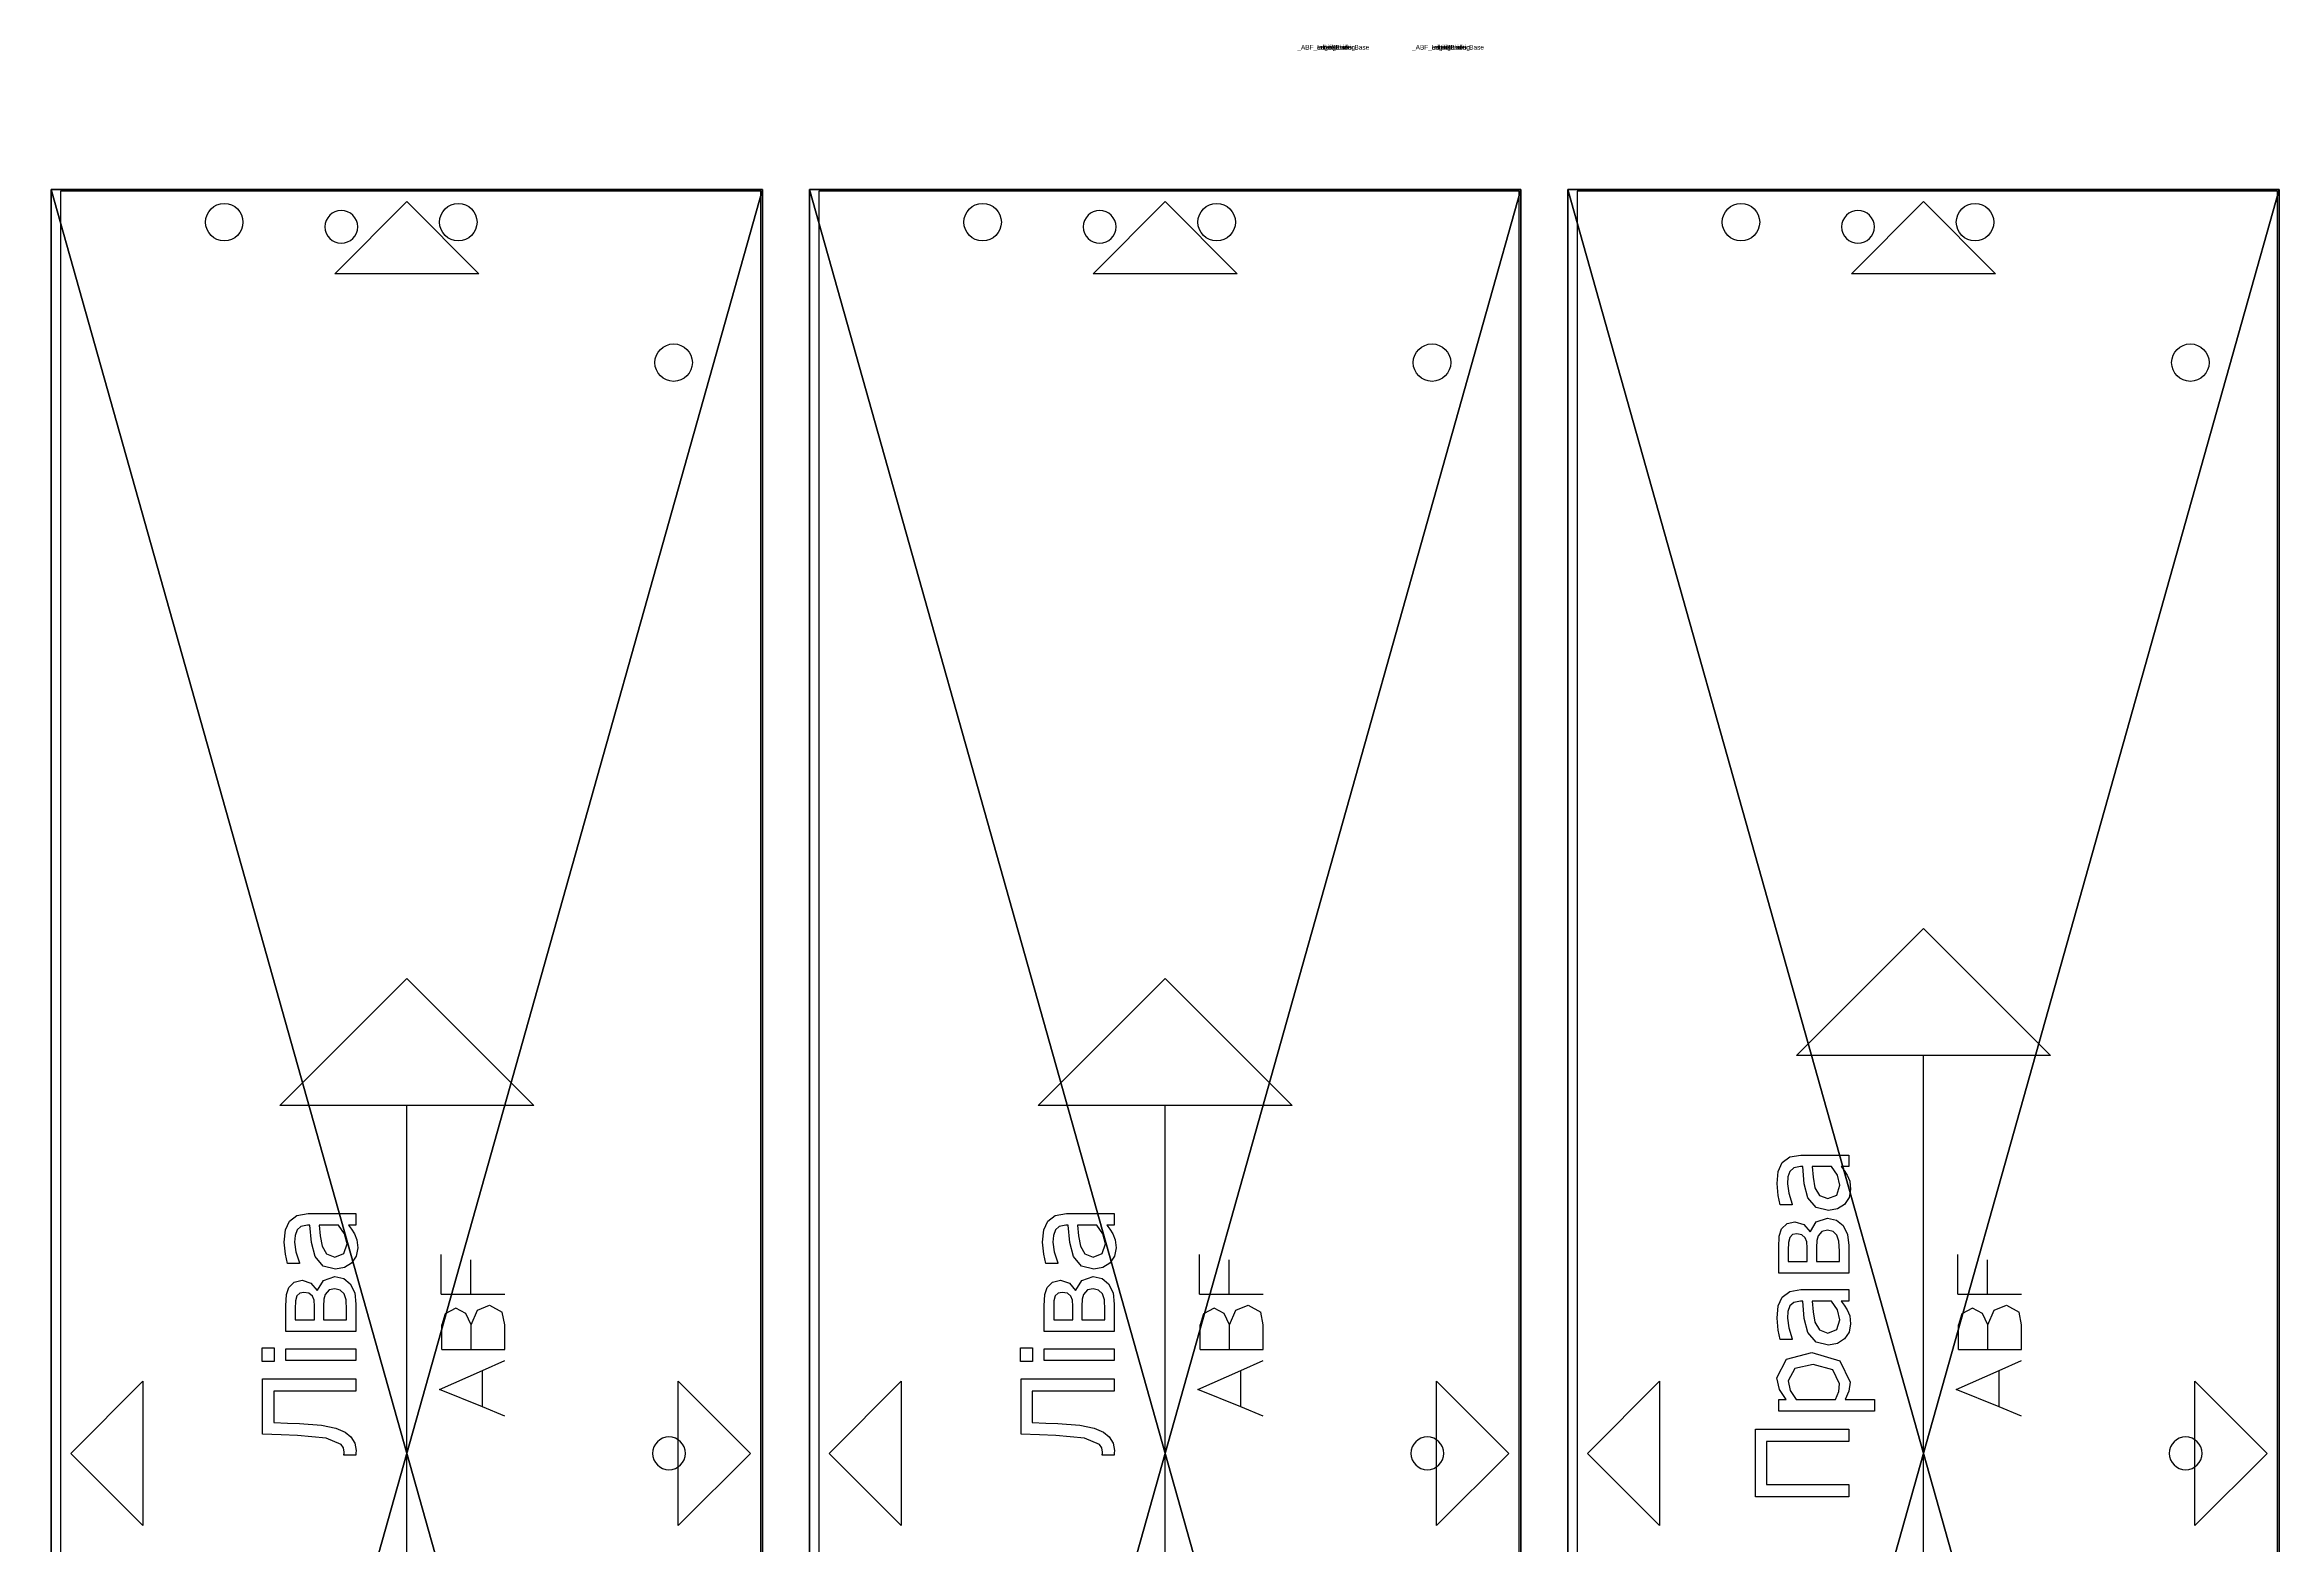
# Model space of a CAD drawing. Header units: millimetres. Extents: x -130972 to 458, y -4828 to 953.
# Drawn here: x -4595.4 to -4118, y 250.4 to 570.9 of the extents above; entities that cross this region are included whole.
import ezdxf

# ---------------------------------------------------------------- set-up
doc = ezdxf.new("R2010")
doc.units = ezdxf.units.MM
doc.header["$LTSCALE"] = 25.4
doc.layers.get('0').update_dxf_attribs({"true_color": 0xffffff})
for name, color, linetype, true_color in [('ABF_cuttingLines', 134, 'Continuous', 0x009987), ('ABF_edgeBanding', 252, 'Continuous', 0x777799), ('ABF_Label', 22, 'Continuous', 0xcc4400), ('D7-DEPTHF-$44817', 252, 'Continuous', 0x777799), ('D8-DEPTH12-$38878', 36, 'Continuous', 0x664400)]:
    doc.layers.add(name, color=color, linetype=linetype, true_color=true_color)

# ---------------------------------------------------------------- blocks, each defined once
blk = doc.blocks.new('Group99#1')
at = {"layer": 'D8-DEPTH12-$38878', "color": 0, "extrusion": (0, 0, -1)}
blk.add_circle((0, -9), 4, dxfattribs=at)
blk = doc.blocks.new('Group103#1')
at = {"layer": 'D8-DEPTH12-$38878', "color": 0, "extrusion": (0, 0, -1)}
blk.add_circle((0, -9), 4, dxfattribs=at)
blk = doc.blocks.new('Group105#2')
at = {"layer": 'D7-DEPTHF-$44817', "color": 0}
blk.add_circle((0, -8, 16), 3.5, dxfattribs=at)
blk = doc.blocks.new('Group109#1')
at = {"layer": 'D8-DEPTH12-$38878', "color": 0, "extrusion": (0, 0, -1)}
blk.add_circle((-9, 0), 4, dxfattribs=at)
blk = doc.blocks.new('Group120#1')
at = {"layer": 'D7-DEPTHF-$44817', "color": 0}
blk.add_circle((8, 0, 16), 3.5, dxfattribs=at)
blk = doc.blocks.new('Group279#1')
at = {"layer": 'ABF_Label', "color": 0}
for p, q in [((-6.08, 10.47), (-6.08, 23.51)), ((-6.08, 23.51), (3.39, 23.51)), ((1.66, 21.97), (-4.34, 21.97)), ((-4.34, 21.97), (-4.34, 10.47)), ((1.66, 10.47), (1.66, 21.97)), ((3.39, 23.51), (3.39, 10.47)), ((5.9, 6.86), (5.9, 20.25)), ((5.9, 20.25), (7.55, 20.25)), ((7.55, 20.25), (7.55, 19.23)), ((7.55, 19.23), (8.91, 20.15)), ((10.14, 18.95), (8.79, 18.64)), ((8.91, 20.15), (10.55, 20.52)), ((11.88, 18.03), (10.14, 18.95)), ((10.55, 20.52), (13.17, 19.19)), ((13.17, 19.19), (14.11, 15.62)), ((15.93, 20.04), (17.24, 20.33)), ((15.93, 18.37), (15.93, 20.04)), ((17.57, 18.86), (16.03, 18.37)), ((17.24, 20.33), (18.92, 20.49)), ((18.91, 19.03), (17.57, 18.86)), ((19.85, 18.97), (18.91, 19.03)), ((18.92, 20.49), (20.62, 20.33)), ((20.62, 18.7), (19.85, 18.97)), ((20.62, 20.33), (21.86, 19.76)), ((21.86, 19.76), (22.66, 18.72)), ((25.23, 10.47), (25.23, 20.25)), ((25.23, 20.25), (28.82, 20.25)), ((28.43, 18.94), (26.86, 18.94)), ((26.86, 18.94), (26.86, 16.26)), ((29.51, 18.91), (28.43, 18.94)), ((28.82, 20.25), (30.4, 20.18)), ((30.22, 18.71), (29.51, 18.91)), ((30.4, 20.18), (31.39, 19.85)), ((31.39, 19.85), (32.15, 19.1)), ((32.15, 19.1), (32.4, 18)), ((34.75, 20.04), (36.06, 20.33)), ((34.75, 18.37), (34.75, 20.04)), ((36.39, 18.86), (34.85, 18.37)), ((36.06, 20.33), (37.74, 20.49)), ((37.73, 19.03), (36.39, 18.86)), ((38.67, 18.97), (37.73, 19.03)), ((37.74, 20.49), (39.44, 20.33)), ((39.44, 18.7), (38.67, 18.97)), ((39.44, 20.33), (40.68, 19.76)), ((40.68, 19.76), (41.48, 18.72)), ((8.79, 18.64), (7.55, 17.84)), ((7.55, 17.84), (7.55, 12.3)), ((12.41, 15.43), (11.88, 18.03)), ((15.56, 15.03), (16.92, 16.17)), ((16.03, 18.37), (15.93, 18.37)), ((16.92, 16.17), (18.87, 16.69)), ((18.87, 16.69), (21.28, 16.9)), ((21.11, 18.15), (20.62, 18.7)), ((21.28, 17.22), (21.11, 18.15)), ((21.28, 16.9), (21.28, 17.22)), ((22.66, 18.72), (22.92, 17.16)), ((22.92, 17.16), (22.92, 10.47)), ((26.86, 16.26), (28.75, 16.26)), ((28.75, 16.26), (29.61, 16.31)), ((29.61, 16.31), (30.17, 16.55)), ((30.17, 16.55), (30.59, 17.03)), ((30.6, 18.32), (30.22, 18.71)), ((30.59, 17.03), (30.71, 17.74)), ((30.71, 17.74), (30.6, 18.32)), ((32.01, 16.74), (30.99, 15.88)), ((30.99, 15.88), (31.03, 15.82)), ((31.03, 15.82), (32.37, 15)), ((32.4, 18), (32.01, 16.74)), ((34.39, 15.03), (35.74, 16.17)), ((34.85, 18.37), (34.75, 18.37)), ((35.74, 16.17), (37.69, 16.69)), ((37.69, 16.69), (40.11, 16.9)), ((39.93, 18.15), (39.44, 18.7)), ((40.11, 17.22), (39.93, 18.15)), ((40.11, 16.9), (40.11, 17.22)), ((41.48, 18.72), (41.74, 17.16)), ((41.74, 17.16), (41.74, 10.47)), ((9.71, 11.75), (11.7, 12.69)), ((11.7, 12.69), (12.41, 15.43)), ((14.11, 15.62), (12.94, 11.72)), ((15.13, 13.3), (15.56, 15.03)), ((15.37, 12.06), (15.13, 13.3)), ((17.26, 14.57), (16.83, 13.41)), ((16.83, 13.41), (17.31, 12.14)), ((18.35, 15.19), (17.26, 14.57)), ((19.8, 15.45), (18.35, 15.19)), ((21.28, 15.59), (19.8, 15.45)), ((20.1, 12.05), (21.28, 12.88)), ((21.28, 12.88), (21.28, 15.59)), ((28.8, 14.98), (26.86, 14.98)), ((26.86, 14.98), (26.86, 11.78)), ((29.77, 14.94), (28.8, 14.98)), ((30.43, 14.76), (29.77, 14.94)), ((31.06, 14.22), (30.43, 14.76)), ((30.51, 12.13), (31.04, 12.66)), ((31.04, 12.66), (31.21, 13.42)), ((31.21, 13.42), (31.06, 14.22)), ((32.37, 15), (32.91, 13.43)), ((32.91, 13.43), (32.63, 12.17)), ((33.96, 13.3), (34.39, 15.03)), ((34.19, 12.06), (33.96, 13.3)), ((36.09, 14.57), (35.66, 13.41)), ((35.66, 13.41), (36.13, 12.14)), ((37.17, 15.19), (36.09, 14.57)), ((38.62, 15.45), (37.17, 15.19)), ((40.11, 15.59), (38.62, 15.45)), ((38.92, 12.05), (40.11, 12.88)), ((40.11, 12.88), (40.11, 15.59)), ((-4.34, 10.47), (-6.08, 10.47)), ((3.39, 10.47), (1.66, 10.47)), ((7.55, 12.3), (8.66, 11.87)), ((8.7, 10.44), (7.55, 10.96)), ((7.55, 10.96), (7.55, 6.86)), ((8.66, 11.87), (9.71, 11.75)), ((9.98, 10.27), (8.7, 10.44)), ((12.94, 11.72), (9.98, 10.27)), ((16, 11.06), (15.37, 12.06)), ((16.96, 10.42), (16, 11.06)), ((18.1, 10.2), (16.96, 10.42)), ((17.31, 12.14), (18.69, 11.71)), ((19.25, 10.32), (18.1, 10.2)), ((18.69, 11.71), (20.1, 12.05)), ((20.09, 10.67), (19.25, 10.32)), ((20.74, 11.09), (20.09, 10.67)), ((21.28, 11.51), (20.74, 11.09)), ((21.28, 10.47), (21.28, 11.51)), ((22.92, 10.47), (21.28, 10.47)), ((29.08, 10.47), (25.23, 10.47)), ((26.86, 11.78), (28.29, 11.78)), ((28.29, 11.78), (29.67, 11.85)), ((30.64, 10.63), (29.08, 10.47)), ((29.67, 11.85), (30.51, 12.13)), ((31.89, 11.25), (30.64, 10.63)), ((32.63, 12.17), (31.89, 11.25)), ((34.82, 11.06), (34.19, 12.06)), ((35.78, 10.42), (34.82, 11.06)), ((36.93, 10.2), (35.78, 10.42)), ((36.13, 12.14), (37.51, 11.71)), ((38.07, 10.32), (36.93, 10.2)), ((37.51, 11.71), (38.92, 12.05)), ((38.91, 10.67), (38.07, 10.32)), ((39.57, 11.09), (38.91, 10.67)), ((40.11, 11.51), (39.57, 11.09)), ((40.11, 10.47), (40.11, 11.51)), ((41.74, 10.47), (40.11, 10.47)), ((7.55, 6.86), (5.9, 6.86)), ((-22.64, 0), (55.66, 0)), ((6.49, -10.57), (8.95, -4.58)), ((8.95, -4.58), (11.61, -10.57)), ((14.53, -4.88), (17.96, -4.88)), ((14.53, -4.88), (14.53, -8.98)), ((19.51, -5.38), (17.96, -4.88)), ((20.29, -6.84), (19.51, -5.38)), ((22.27, -4.79), (22.27, -8.97)), ((22.27, -4.79), (27.81, -4.79)), ((14.53, -8.98), (14.53, -13.72)), ((14.53, -8.98), (17.96, -8.98)), ((17.96, -8.98), (19.55, -8.25)), ((17.96, -8.98), (20.04, -9.9)), ((19.55, -8.25), (20.29, -6.84)), ((22.27, -8.97), (27.09, -8.97)), ((22.27, -8.97), (22.27, -13.72)), ((5.21, -13.72), (6.49, -10.57)), ((6.49, -10.57), (11.61, -10.57)), ((11.61, -10.57), (13.01, -13.72)), ((20.74, -11.59), (19.76, -13.36)), ((20.04, -9.9), (20.74, -11.59)), ((14.53, -13.72), (17.96, -13.72)), ((17.96, -13.72), (19.76, -13.36))]:
    blk.add_line(p, q, dxfattribs=at)
blk.add_polyline3d([(55.66, 17.78, 0), (73.44, 0, 0), (55.66, -17.78, 0), (55.66, 17.78, 0)], close=True, dxfattribs=at)
blk = doc.blocks.new('Group340#1')
at = {"layer": 'ABF_cuttingLines', "color": 0}
blk.add_polyline3d([(-799.24, -30.26, 0), (-799.24, -569.46, 0), (-649.64, -569.46, 0), (-649.64, -30.26, 0), (-799.24, -30.26, 0)], close=True, dxfattribs=at)
blk = doc.blocks.new('Group341#1')
at = {"layer": 'ABF_edgeBanding', "color": 0}
for points in [[(-725.24, -32.46, 0), (-709.84, -47.87, 0), (-740.65, -47.87, 0), (-725.24, -32.46, 0)], [(-797.04, -299.86, 0), (-781.63, -284.45, 0), (-781.63, -315.27, 0), (-797.04, -299.86, 0)], [(-651.84, -299.86, 0), (-667.25, -315.27, 0), (-667.25, -284.45, 0), (-651.84, -299.86, 0)]]:
    blk.add_polyline3d(points, close=True, dxfattribs=at)
blk = doc.blocks.new('_____#60')
at = {"color": 0}
for p, q in [((-801.24, -29.86, 16), (-649.24, -29.86, 16)), ((-801.24, -569.86, 16), (-801.24, -29.86, 16)), ((-801.24, -29.86), (-649.24, -29.86)), ((-801.24, -569.86), (-801.24, -29.86)), ((-801.24, -29.86, 16), (-649.24, -29.86, 16)), ((-801.24, -29.86), (-649.24, -29.86)), ((-801.24, -29.86, 16), (-801.24, -29.86)), ((-801.24, -569.86, 16), (-801.24, -29.86, 16)), ((-801.24, -29.86, 16), (-801.24, -29.86)), ((-801.24, -569.86), (-801.24, -29.86)), ((-649.24, -29.86, 16), (-649.24, -569.86, 16)), ((-649.24, -29.86), (-649.24, -569.86)), ((-649.24, -29.86, 16), (-649.24, -29.86)), ((-649.24, -29.86, 16), (-649.24, -569.86, 16)), ((-649.24, -29.86), (-649.24, -569.86)), ((-649.24, -29.86, 16), (-649.24, -29.86))]:
    blk.add_line(p, q, dxfattribs=at)
at = {"color": 0, "extrusion": (0, 0, -1), "rotation": 180}
for name, p in [('Group99#1', (764.24, -45.86, -16)), ('Group105#2', (739.24, -45.86, -16)), ('Group103#1', (714.24, -45.86, -16)), ('Group120#1', (677.24, -299.86, -16)), ('Group109#1', (677.24, -66.86, -16))]:
    blk.add_blockref(name, p, dxfattribs=at)
at = {"layer": 'ABF_cuttingLines', "color": 0}
blk.add_blockref('Group340#1', (0, 0, 16), dxfattribs=at)
at = {"layer": 'ABF_edgeBanding', "color": 0}
blk.add_blockref('Group341#1', (0, 0, 16), dxfattribs=at)
at = {"layer": 'ABF_Label', "color": 0, "xscale": 1.526814436209309, "yscale": 1.526814436209309, "rotation": 90}
blk.add_blockref('Group279#1', (-725.24, -299.86, 16), dxfattribs=at)
at = {"color": 7, "true_color": 0xffffff}
mesh = blk.add_polyface(dxfattribs=at)
corners = [(-649.24, -569.86, 16), (-801.24, -29.86, 16), (-801.24, -569.86, 16), (-649.24, -29.86, 16)]
mesh.append_faces([[corners[k] for k in face] for face in [(0, 1, 2), (1, 0, 3)]], dxfattribs={"vtx0": -1, "color": 7})
at = {"color": 0}
mesh = blk.add_polyface(dxfattribs=at)
corners = [(-649.24, -29.86), (-801.24, -569.86), (-801.24, -29.86), (-649.24, -569.86)]
mesh.append_faces([[corners[k] for k in face] for face in [(0, 1, 2), (1, 0, 3)]], dxfattribs={"vtx0": -1, "color": 0})
mesh = blk.add_polyface(dxfattribs=at)
corners = [(-801.24, -29.86, 16), (-649.24, -29.86), (-801.24, -29.86), (-649.24, -29.86, 16)]
mesh.append_faces([[corners[k] for k in face] for face in [(0, 1, 2), (1, 0, 3)]], dxfattribs={"vtx0": -1, "color": 0})
mesh = blk.add_polyface(dxfattribs=at)
corners = [(-801.24, -29.86, 16), (-801.24, -569.86), (-801.24, -569.86, 16), (-801.24, -29.86)]
mesh.append_faces([[corners[k] for k in face] for face in [(0, 1, 2), (1, 0, 3)]], dxfattribs={"vtx0": -1, "color": 0})
mesh = blk.add_polyface(dxfattribs=at)
corners = [(-649.24, -29.86), (-649.24, -569.86, 16), (-649.24, -569.86), (-649.24, -29.86, 16)]
mesh.append_faces([[corners[k] for k in face] for face in [(0, 1, 2), (1, 0, 3)]], dxfattribs={"vtx0": -1, "color": 0})
blk = doc.blocks.new('Group73#1')
at = {"layer": 'D8-DEPTH12-$38878', "color": 0}
blk.add_circle((0, 9), 4, dxfattribs=at)
blk = doc.blocks.new('Group77#1')
at = {"layer": 'D8-DEPTH12-$38878', "color": 0}
blk.add_circle((0, 9), 4, dxfattribs=at)
blk = doc.blocks.new('Group84#1')
at = {"layer": 'D7-DEPTHF-$44817', "color": 0, "extrusion": (0, 0, -1)}
blk.add_circle((0, 8, 16), 3.5, dxfattribs=at)
blk = doc.blocks.new('Group121#1')
at = {"layer": 'D8-DEPTH12-$38878', "color": 0}
blk.add_circle((9, 0), 4, dxfattribs=at)
blk = doc.blocks.new('Group123#2')
at = {"layer": 'D7-DEPTHF-$44817', "color": 0, "extrusion": (0, 0, -1)}
blk.add_circle((-8, 0, 16), 3.5, dxfattribs=at)
blk = doc.blocks.new('Group272#1')
at = {"layer": 'ABF_Label', "color": 0}
for p, q in [((2.58, 17.58), (2.66, 20.17)), ((2.66, 20.17), (10.43, 20.17)), ((10.43, 20.17), (10.43, 7.13)), ((12.87, 18.55), (12.87, 20.26)), ((12.87, 20.26), (14.74, 20.26)), ((14.74, 20.26), (14.74, 18.55)), ((2.5, 15.31), (2.58, 17.58)), ((4.23, 16.7), (4.16, 15.01)), ((4.3, 18.63), (4.23, 16.7)), ((8.7, 18.63), (4.3, 18.63)), ((8.7, 7.13), (8.7, 18.63)), ((14.74, 18.55), (12.87, 18.55)), ((12.98, 7.13), (12.98, 16.91)), ((12.98, 16.91), (14.63, 16.91)), ((14.63, 16.91), (14.63, 7.13)), ((17.04, 7.13), (17.04, 16.91)), ((17.04, 16.91), (20.64, 16.91)), ((20.64, 16.91), (22.21, 16.85)), ((22.21, 16.85), (23.2, 16.51)), ((23.2, 16.51), (23.96, 15.77)), ((23.96, 15.77), (24.21, 14.66)), ((26.56, 16.7), (27.87, 16.99)), ((26.56, 15.03), (26.56, 16.7)), ((27.87, 16.99), (29.55, 17.15)), ((29.54, 15.7), (28.2, 15.52)), ((30.48, 15.63), (29.54, 15.7)), ((29.55, 17.15), (31.25, 16.99)), ((31.25, 16.99), (32.49, 16.42)), ((32.49, 16.42), (33.29, 15.38)), ((2.11, 11.27), (2.5, 15.31)), ((4.16, 15.01), (3.94, 11.96)), ((20.24, 15.6), (18.67, 15.6)), ((18.67, 15.6), (18.67, 12.92)), ((18.67, 12.92), (20.57, 12.92)), ((21.32, 15.57), (20.24, 15.6)), ((20.57, 12.92), (21.42, 12.98)), ((22.03, 15.37), (21.32, 15.57)), ((21.42, 12.98), (21.98, 13.22)), ((21.98, 13.22), (22.4, 13.69)), ((22.41, 14.99), (22.03, 15.37)), ((22.4, 13.69), (22.52, 14.41)), ((22.52, 14.41), (22.41, 14.99)), ((23.82, 13.41), (22.8, 12.54)), ((22.8, 12.54), (22.84, 12.48)), ((24.21, 14.66), (23.82, 13.41)), ((26.2, 11.7), (27.55, 12.83)), ((26.66, 15.03), (26.56, 15.03)), ((28.2, 15.52), (26.66, 15.03)), ((27.55, 12.83), (29.5, 13.35)), ((29.5, 13.35), (31.92, 13.57)), ((31.25, 15.36), (30.48, 15.63)), ((31.74, 14.82), (31.25, 15.36)), ((31.92, 13.88), (31.74, 14.82)), ((31.92, 13.57), (31.92, 13.88)), ((33.29, 15.38), (33.55, 13.82)), ((33.55, 13.82), (33.55, 7.13)), ((1.23, 9.18), (2.11, 11.27)), ((3.54, 9.93), (2.98, 8.64)), ((3.94, 11.96), (3.54, 9.93)), ((20.61, 11.64), (18.67, 11.64)), ((18.67, 11.64), (18.67, 8.44)), ((21.58, 11.61), (20.61, 11.64)), ((22.24, 11.42), (21.58, 11.61)), ((22.87, 10.88), (22.24, 11.42)), ((22.84, 12.48), (24.18, 11.67)), ((22.85, 9.32), (23.02, 10.08)), ((23.02, 10.08), (22.87, 10.88)), ((24.18, 11.67), (24.72, 10.09)), ((24.72, 10.09), (24.45, 8.83)), ((25.77, 9.97), (26.2, 11.7)), ((26, 8.72), (25.77, 9.97)), ((27.9, 11.23), (27.47, 10.07)), ((27.47, 10.07), (27.94, 8.8)), ((28.98, 11.85), (27.9, 11.23)), ((30.43, 12.11), (28.98, 11.85)), ((31.92, 12.25), (30.43, 12.11)), ((30.73, 8.71), (31.92, 9.54)), ((31.92, 9.54), (31.92, 12.25)), ((-0.27, 7.13), (-0.27, 8.81)), ((-0.27, 8.81), (-0.15, 8.81)), ((0.02, 7.12), (-0.27, 7.13)), ((-0.15, 8.81), (0, 8.79)), ((0, 8.79), (0.18, 8.78)), ((0.39, 7.1), (0.02, 7.12)), ((0.18, 8.78), (0.77, 8.88)), ((1.44, 7.28), (0.39, 7.1)), ((0.77, 8.88), (1.23, 9.18)), ((2.29, 7.82), (1.44, 7.28)), ((2.98, 8.64), (2.29, 7.82)), ((10.43, 7.13), (8.7, 7.13)), ((14.63, 7.13), (12.98, 7.13)), ((20.89, 7.13), (17.04, 7.13)), ((18.67, 8.44), (20.1, 8.44)), ((20.1, 8.44), (21.48, 8.51)), ((22.45, 7.29), (20.89, 7.13)), ((21.48, 8.51), (22.32, 8.79)), ((22.32, 8.79), (22.85, 9.32)), ((23.7, 7.92), (22.45, 7.29)), ((24.45, 8.83), (23.7, 7.92)), ((26.63, 7.73), (26, 8.72)), ((27.59, 7.09), (26.63, 7.73)), ((28.74, 6.86), (27.59, 7.09)), ((27.94, 8.8), (29.32, 8.37)), ((29.88, 6.98), (28.74, 6.86)), ((29.32, 8.37), (30.73, 8.71)), ((30.73, 7.33), (29.88, 6.98)), ((31.38, 7.76), (30.73, 7.33)), ((31.92, 8.17), (31.38, 7.76)), ((31.92, 7.13), (31.92, 8.17)), ((33.55, 7.13), (31.92, 7.13)), ((-15.64, 0), (48.66, 0)), ((6.49, -10.57), (8.95, -4.58)), ((8.95, -4.58), (11.61, -10.57)), ((14.53, -4.88), (17.96, -4.88)), ((14.53, -4.88), (14.53, -8.98)), ((19.51, -5.38), (17.96, -4.88)), ((20.29, -6.84), (19.51, -5.38)), ((22.27, -4.79), (22.27, -8.97)), ((22.27, -4.79), (27.81, -4.79)), ((14.53, -8.98), (14.53, -13.72)), ((14.53, -8.98), (17.96, -8.98)), ((17.96, -8.98), (19.55, -8.25)), ((17.96, -8.98), (20.04, -9.9)), ((19.55, -8.25), (20.29, -6.84)), ((22.27, -8.97), (27.09, -8.97)), ((22.27, -8.97), (22.27, -13.72)), ((5.21, -13.72), (6.49, -10.57)), ((6.49, -10.57), (11.61, -10.57)), ((11.61, -10.57), (13.01, -13.72)), ((20.74, -11.59), (19.76, -13.36)), ((20.04, -9.9), (20.74, -11.59)), ((14.53, -13.72), (17.96, -13.72)), ((17.96, -13.72), (19.76, -13.36))]:
    blk.add_line(p, q, dxfattribs=at)
blk.add_polyline3d([(48.66, 17.78, 0), (66.44, 0, 0), (48.66, -17.78, 0), (48.66, 17.78, 0)], close=True, dxfattribs=at)
blk = doc.blocks.new('Group342#1')
at = {"layer": 'ABF_cuttingLines', "color": 0}
blk.add_polyline3d([(-649.64, 30.26, 0), (-649.64, 569.46, 0), (-799.24, 569.46, 0), (-799.24, 30.26, 0), (-649.64, 30.26, 0)], close=True, dxfattribs=at)
blk = doc.blocks.new('Group343#1')
at = {"layer": 'ABF_edgeBanding', "color": 0}
for points in [[(-725.24, 567.26, 0), (-709.84, 551.85, 0), (-740.65, 551.85, 0), (-725.24, 567.26, 0)], [(-797.04, 299.86, 0), (-781.63, 315.27, 0), (-781.63, 284.45, 0), (-797.04, 299.86, 0)], [(-651.84, 299.86, 0), (-667.25, 284.45, 0), (-667.25, 315.27, 0), (-651.84, 299.86, 0)]]:
    blk.add_polyline3d(points, close=True, dxfattribs=at)
blk = doc.blocks.new('_____#61')
at = {"color": 0}
for p, q in [((-801.24, 569.86), (-801.24, 29.86)), ((-649.24, 569.86), (-801.24, 569.86)), ((-649.24, 569.86, 16), (-801.24, 569.86, 16)), ((-801.24, 569.86, 16), (-801.24, 29.86, 16)), ((-649.24, 569.86), (-801.24, 569.86)), ((-801.24, 569.86), (-801.24, 569.86, 16)), ((-649.24, 569.86, 16), (-801.24, 569.86, 16)), ((-801.24, 569.86), (-801.24, 29.86)), ((-801.24, 569.86, 16), (-801.24, 29.86, 16)), ((-801.24, 569.86), (-801.24, 569.86, 16)), ((-649.24, 29.86), (-649.24, 569.86)), ((-649.24, 29.86, 16), (-649.24, 569.86, 16)), ((-649.24, 29.86), (-649.24, 569.86)), ((-649.24, 569.86), (-649.24, 569.86, 16)), ((-649.24, 29.86, 16), (-649.24, 569.86, 16)), ((-649.24, 569.86), (-649.24, 569.86, 16))]:
    blk.add_line(p, q, dxfattribs=at)
for name, p in [('Group73#1', (-764.24, 553.86, 16)), ('Group84#1', (-739.24, 553.86, 16)), ('Group77#1', (-714.24, 553.86, 16)), ('Group121#1', (-677.24, 532.86, 16)), ('Group123#2', (-677.24, 299.86, 16))]:
    blk.add_blockref(name, p, dxfattribs=at)
at = {"layer": 'ABF_cuttingLines', "color": 0}
blk.add_blockref('Group342#1', (0, 0, 16), dxfattribs=at)
at = {"layer": 'ABF_edgeBanding', "color": 0}
blk.add_blockref('Group343#1', (0, 0, 16), dxfattribs=at)
at = {"layer": 'ABF_Label', "color": 0, "xscale": 1.526814436209309, "yscale": 1.526814436209309, "rotation": 90}
blk.add_blockref('Group272#1', (-725.24, 299.86, 16), dxfattribs=at)
at = {"color": 0}
mesh = blk.add_polyface(dxfattribs=at)
corners = [(-649.24, 569.86), (-801.24, 29.86), (-801.24, 569.86), (-649.24, 29.86)]
mesh.append_faces([[corners[k] for k in face] for face in [(0, 1, 2), (1, 0, 3)]], dxfattribs={"vtx0": -1, "color": 0})
at = {"color": 7, "true_color": 0xffffff}
mesh = blk.add_polyface(dxfattribs=at)
corners = [(-649.24, 29.86, 16), (-801.24, 569.86, 16), (-801.24, 29.86, 16), (-649.24, 569.86, 16)]
mesh.append_faces([[corners[k] for k in face] for face in [(0, 1, 2), (1, 0, 3)]], dxfattribs={"vtx0": -1, "color": 7})
at = {"color": 0}
mesh = blk.add_polyface(dxfattribs=at)
corners = [(-801.24, 569.86, 16), (-649.24, 569.86), (-801.24, 569.86), (-649.24, 569.86, 16)]
mesh.append_faces([[corners[k] for k in face] for face in [(0, 1, 2), (1, 0, 3)]], dxfattribs={"vtx0": -1, "color": 0})
mesh = blk.add_polyface(dxfattribs=at)
corners = [(-801.24, 569.86, 16), (-801.24, 29.86), (-801.24, 29.86, 16), (-801.24, 569.86)]
mesh.append_faces([[corners[k] for k in face] for face in [(0, 1, 2), (1, 0, 3)]], dxfattribs={"vtx0": -1, "color": 0})
mesh = blk.add_polyface(dxfattribs=at)
corners = [(-649.24, 569.86), (-649.24, 29.86, 16), (-649.24, 29.86), (-649.24, 569.86, 16)]
mesh.append_faces([[corners[k] for k in face] for face in [(0, 1, 2), (1, 0, 3)]], dxfattribs={"vtx0": -1, "color": 0})
blk = doc.blocks.new('Group288#1')
at = {"layer": 'ABF_Label', "color": 0}
for p, q in [((2.58, 17.58), (2.66, 20.17)), ((2.66, 20.17), (10.43, 20.17)), ((10.43, 20.17), (10.43, 7.13)), ((12.87, 18.55), (12.87, 20.26)), ((12.87, 20.26), (14.74, 20.26)), ((14.74, 20.26), (14.74, 18.55)), ((2.5, 15.31), (2.58, 17.58)), ((4.23, 16.7), (4.16, 15.01)), ((4.3, 18.63), (4.23, 16.7)), ((8.7, 18.63), (4.3, 18.63)), ((8.7, 7.13), (8.7, 18.63)), ((14.74, 18.55), (12.87, 18.55)), ((12.98, 7.13), (12.98, 16.91)), ((12.98, 16.91), (14.63, 16.91)), ((14.63, 16.91), (14.63, 7.13)), ((17.04, 7.13), (17.04, 16.91)), ((17.04, 16.91), (20.64, 16.91)), ((20.64, 16.91), (22.21, 16.85)), ((22.21, 16.85), (23.2, 16.51)), ((23.2, 16.51), (23.96, 15.77)), ((23.96, 15.77), (24.21, 14.66)), ((26.56, 16.7), (27.87, 16.99)), ((26.56, 15.03), (26.56, 16.7)), ((27.87, 16.99), (29.55, 17.15)), ((29.54, 15.7), (28.2, 15.52)), ((30.48, 15.63), (29.54, 15.7)), ((29.55, 17.15), (31.25, 16.99)), ((31.25, 16.99), (32.49, 16.42)), ((32.49, 16.42), (33.29, 15.38)), ((2.11, 11.27), (2.5, 15.31)), ((4.16, 15.01), (3.94, 11.96)), ((20.24, 15.6), (18.67, 15.6)), ((18.67, 15.6), (18.67, 12.92)), ((18.67, 12.92), (20.57, 12.92)), ((21.32, 15.57), (20.24, 15.6)), ((20.57, 12.92), (21.42, 12.98)), ((22.03, 15.37), (21.32, 15.57)), ((21.42, 12.98), (21.98, 13.22)), ((21.98, 13.22), (22.4, 13.69)), ((22.41, 14.99), (22.03, 15.37)), ((22.4, 13.69), (22.52, 14.41)), ((22.52, 14.41), (22.41, 14.99)), ((23.82, 13.41), (22.8, 12.54)), ((22.8, 12.54), (22.84, 12.48)), ((24.21, 14.66), (23.82, 13.41)), ((26.2, 11.7), (27.55, 12.83)), ((26.66, 15.03), (26.56, 15.03)), ((28.2, 15.52), (26.66, 15.03)), ((27.55, 12.83), (29.5, 13.35)), ((29.5, 13.35), (31.92, 13.57)), ((31.25, 15.36), (30.48, 15.63)), ((31.74, 14.82), (31.25, 15.36)), ((31.92, 13.88), (31.74, 14.82)), ((31.92, 13.57), (31.92, 13.88)), ((33.29, 15.38), (33.55, 13.82)), ((33.55, 13.82), (33.55, 7.13)), ((1.23, 9.18), (2.11, 11.27)), ((3.54, 9.93), (2.98, 8.64)), ((3.94, 11.96), (3.54, 9.93)), ((20.61, 11.64), (18.67, 11.64)), ((18.67, 11.64), (18.67, 8.44)), ((21.58, 11.61), (20.61, 11.64)), ((22.24, 11.42), (21.58, 11.61)), ((22.87, 10.88), (22.24, 11.42)), ((22.84, 12.48), (24.18, 11.67)), ((22.85, 9.32), (23.02, 10.08)), ((23.02, 10.08), (22.87, 10.88)), ((24.18, 11.67), (24.72, 10.09)), ((24.72, 10.09), (24.45, 8.83)), ((25.77, 9.97), (26.2, 11.7)), ((26, 8.72), (25.77, 9.97)), ((27.9, 11.23), (27.47, 10.07)), ((27.47, 10.07), (27.94, 8.8)), ((28.98, 11.85), (27.9, 11.23)), ((30.43, 12.11), (28.98, 11.85)), ((31.92, 12.25), (30.43, 12.11)), ((30.73, 8.71), (31.92, 9.54)), ((31.92, 9.54), (31.92, 12.25)), ((-0.27, 7.13), (-0.27, 8.81)), ((-0.27, 8.81), (-0.15, 8.81)), ((0.02, 7.12), (-0.27, 7.13)), ((-0.15, 8.81), (0, 8.79)), ((0, 8.79), (0.18, 8.78)), ((0.39, 7.1), (0.02, 7.12)), ((0.18, 8.78), (0.77, 8.88)), ((1.44, 7.28), (0.39, 7.1)), ((0.77, 8.88), (1.23, 9.18)), ((2.29, 7.82), (1.44, 7.28)), ((2.98, 8.64), (2.29, 7.82)), ((10.43, 7.13), (8.7, 7.13)), ((14.63, 7.13), (12.98, 7.13)), ((20.89, 7.13), (17.04, 7.13)), ((18.67, 8.44), (20.1, 8.44)), ((20.1, 8.44), (21.48, 8.51)), ((22.45, 7.29), (20.89, 7.13)), ((21.48, 8.51), (22.32, 8.79)), ((22.32, 8.79), (22.85, 9.32)), ((23.7, 7.92), (22.45, 7.29)), ((24.45, 8.83), (23.7, 7.92)), ((26.63, 7.73), (26, 8.72)), ((27.59, 7.09), (26.63, 7.73)), ((28.74, 6.86), (27.59, 7.09)), ((27.94, 8.8), (29.32, 8.37)), ((29.88, 6.98), (28.74, 6.86)), ((29.32, 8.37), (30.73, 8.71)), ((30.73, 7.33), (29.88, 6.98)), ((31.38, 7.76), (30.73, 7.33)), ((31.92, 8.17), (31.38, 7.76)), ((31.92, 7.13), (31.92, 8.17)), ((33.55, 7.13), (31.92, 7.13)), ((-15.64, 0), (48.66, 0)), ((6.49, -10.57), (8.95, -4.58)), ((8.95, -4.58), (11.61, -10.57)), ((14.53, -4.88), (17.96, -4.88)), ((14.53, -4.88), (14.53, -8.98)), ((19.51, -5.38), (17.96, -4.88)), ((20.29, -6.84), (19.51, -5.38)), ((22.27, -4.79), (22.27, -8.97)), ((22.27, -4.79), (27.81, -4.79)), ((14.53, -8.98), (14.53, -13.72)), ((14.53, -8.98), (17.96, -8.98)), ((17.96, -8.98), (19.55, -8.25)), ((17.96, -8.98), (20.04, -9.9)), ((19.55, -8.25), (20.29, -6.84)), ((22.27, -8.97), (27.09, -8.97)), ((22.27, -8.97), (22.27, -13.72)), ((5.21, -13.72), (6.49, -10.57)), ((6.49, -10.57), (11.61, -10.57)), ((11.61, -10.57), (13.01, -13.72)), ((20.74, -11.59), (19.76, -13.36)), ((20.04, -9.9), (20.74, -11.59)), ((14.53, -13.72), (17.96, -13.72)), ((17.96, -13.72), (19.76, -13.36))]:
    blk.add_line(p, q, dxfattribs=at)
blk.add_polyline3d([(48.66, 17.78, 0), (66.44, 0, 0), (48.66, -17.78, 0), (48.66, 17.78, 0)], close=True, dxfattribs=at)
blk = doc.blocks.new('Group344#1')
at = {"layer": 'ABF_cuttingLines', "color": 0}
blk.add_polyline3d([(-276.64, 30.26, 0), (-276.64, 569.46, 0), (-426.24, 569.46, 0), (-426.24, 30.26, 0), (-276.64, 30.26, 0)], close=True, dxfattribs=at)
blk = doc.blocks.new('Group345#1')
at = {"layer": 'ABF_edgeBanding', "color": 0}
for points in [[(-352.24, 567.26, 0), (-336.84, 551.85, 0), (-367.65, 551.85, 0), (-352.24, 567.26, 0)], [(-424.04, 299.86, 0), (-408.63, 315.27, 0), (-408.63, 284.45, 0), (-424.04, 299.86, 0)], [(-278.84, 299.86, 0), (-294.25, 284.45, 0), (-294.25, 315.27, 0), (-278.84, 299.86, 0)]]:
    blk.add_polyline3d(points, close=True, dxfattribs=at)
blk = doc.blocks.new('_____#62')
at = {"color": 0}
for p, q in [((-428.24, 569.86), (-428.24, 29.86)), ((-276.24, 569.86), (-428.24, 569.86)), ((-276.24, 569.86, 16), (-428.24, 569.86, 16)), ((-428.24, 569.86, 16), (-428.24, 29.86, 16)), ((-276.24, 569.86), (-428.24, 569.86)), ((-428.24, 569.86), (-428.24, 569.86, 16)), ((-276.24, 569.86, 16), (-428.24, 569.86, 16)), ((-428.24, 569.86), (-428.24, 29.86)), ((-428.24, 569.86, 16), (-428.24, 29.86, 16)), ((-428.24, 569.86), (-428.24, 569.86, 16)), ((-276.24, 29.86), (-276.24, 569.86)), ((-276.24, 29.86, 16), (-276.24, 569.86, 16)), ((-276.24, 29.86), (-276.24, 569.86)), ((-276.24, 569.86), (-276.24, 569.86, 16)), ((-276.24, 29.86, 16), (-276.24, 569.86, 16)), ((-276.24, 569.86), (-276.24, 569.86, 16))]:
    blk.add_line(p, q, dxfattribs=at)
for name, p in [('Group73#1', (-391.24, 553.86, 16)), ('Group84#1', (-366.24, 553.86, 16)), ('Group77#1', (-341.24, 553.86, 16)), ('Group121#1', (-304.24, 532.86, 16))]:
    blk.add_blockref(name, p, dxfattribs=at)
ref = blk.add_blockref('Group123#2', (-304.24, 299.86, 16), dxfattribs=at)
ref.add_attrib('Skp_GroupInstanceName', '_ABF_screwInside', (0, 0), dxfattribs={"height": 1})
at = {"layer": 'ABF_cuttingLines', "color": 0}
blk.add_blockref('Group344#1', (0, 0, 16), dxfattribs=at)
at = {"layer": 'ABF_edgeBanding', "color": 0}
blk.add_blockref('Group345#1', (0, 0, 16), dxfattribs=at)
at = {"layer": 'ABF_Label', "color": 0, "xscale": 1.526814436209309, "yscale": 1.526814436209309, "rotation": 90}
blk.add_blockref('Group288#1', (-352.24, 299.86, 16), dxfattribs=at)
at = {"color": 0}
mesh = blk.add_polyface(dxfattribs=at)
corners = [(-276.24, 569.86), (-428.24, 29.86), (-428.24, 569.86), (-276.24, 29.86)]
mesh.append_faces([[corners[k] for k in face] for face in [(0, 1, 2), (1, 0, 3)]], dxfattribs={"vtx0": -1, "color": 0})
at = {"color": 7, "true_color": 0xffffff}
mesh = blk.add_polyface(dxfattribs=at)
corners = [(-276.24, 29.86, 16), (-428.24, 569.86, 16), (-428.24, 29.86, 16), (-276.24, 569.86, 16)]
mesh.append_faces([[corners[k] for k in face] for face in [(0, 1, 2), (1, 0, 3)]], dxfattribs={"vtx0": -1, "color": 7})
at = {"color": 0}
mesh = blk.add_polyface(dxfattribs=at)
corners = [(-428.24, 569.86, 16), (-276.24, 569.86), (-428.24, 569.86), (-276.24, 569.86, 16)]
mesh.append_faces([[corners[k] for k in face] for face in [(0, 1, 2), (1, 0, 3)]], dxfattribs={"vtx0": -1, "color": 0})
mesh = blk.add_polyface(dxfattribs=at)
corners = [(-428.24, 569.86, 16), (-428.24, 29.86), (-428.24, 29.86, 16), (-428.24, 569.86)]
mesh.append_faces([[corners[k] for k in face] for face in [(0, 1, 2), (1, 0, 3)]], dxfattribs={"vtx0": -1, "color": 0})
mesh = blk.add_polyface(dxfattribs=at)
corners = [(-276.24, 569.86), (-276.24, 29.86, 16), (-276.24, 29.86), (-276.24, 569.86, 16)]
mesh.append_faces([[corners[k] for k in face] for face in [(0, 1, 2), (1, 0, 3)]], dxfattribs={"vtx0": -1, "color": 0})
blk = doc.blocks.new('Group81#1')
blk = doc.blocks.new('Group85#1')
blk = doc.blocks.new('Group87#2')
blk = doc.blocks.new('Group113#1')
blk = doc.blocks.new('Group286#1')
blk = doc.blocks.new('Group346#1')
blk = doc.blocks.new('Group347#1')
blk = doc.blocks.new('_____#63')
at = {"color": 0, "extrusion": (0, 0, -1)}
ref = blk.add_blockref('Group81#1', (391.24, -553.86, -16), dxfattribs=dict(at, rotation=180))
ref.add_attrib('Skp_GroupInstanceName', '_ABF_minifixPlasticBase', (0, 0), dxfattribs={"height": 1})
ref = blk.add_blockref('Group99#1', (391.24, -45.86, -16), dxfattribs=dict(at, rotation=180))
ref.add_attrib('Skp_GroupInstanceName', '_ABF_minifixPlasticBase', (0, 0), dxfattribs={"height": 1})
ref = blk.add_blockref('Group87#2', (366.24, -553.86, -16), dxfattribs=dict(at, rotation=180))
ref.add_attrib('Skp_GroupInstanceName', '_ABF_screwInside', (0, 0), dxfattribs={"height": 1})
ref = blk.add_blockref('Group105#2', (366.24, -45.86, -16), dxfattribs=dict(at, rotation=180))
ref.add_attrib('Skp_GroupInstanceName', '_ABF_screwInside', (0, 0), dxfattribs={"height": 1})
ref = blk.add_blockref('Group85#1', (341.24, -553.86, -16), dxfattribs=dict(at, rotation=180))
ref.add_attrib('Skp_GroupInstanceName', '_ABF_minifixPlasticBase', (0, 0), dxfattribs={"height": 1})
ref = blk.add_blockref('Group103#1', (341.24, -45.86, -16), dxfattribs=dict(at, rotation=180))
ref.add_attrib('Skp_GroupInstanceName', '_ABF_minifixPlasticBase', (0, 0), dxfattribs={"height": 1})
ref = blk.add_blockref('Group120#1', (304.24, -299.86, -16), dxfattribs=dict(at, rotation=180))
ref.add_attrib('Skp_GroupInstanceName', '_ABF_screwInside', (0, 0), dxfattribs={"height": 1})
ref = blk.add_blockref('Group109#1', (304.24, -66.86, -16), dxfattribs=dict(at, rotation=180))
ref.add_attrib('Skp_GroupInstanceName', '_ABF_minifixPlasticBase', (0, 0), dxfattribs={"height": 1})
ref = blk.add_blockref('Group113#1', (304.24, -532.86, -16), dxfattribs=dict(at, rotation=180))
ref.add_attrib('Skp_GroupInstanceName', '_ABF_minifixPlasticBase', (0, 0), dxfattribs={"height": 1})
at = {"layer": 'ABF_cuttingLines', "color": 0}
ref = blk.add_blockref('Group346#1', (0, 0, 16), dxfattribs=at)
ref.add_attrib('Skp_GroupInstanceName', '_ABF_cuttingLines', (0, 0), dxfattribs={"layer": '0', "height": 1})
at = {"layer": 'ABF_edgeBanding', "color": 0}
ref = blk.add_blockref('Group347#1', (0, 0, 16), dxfattribs=at)
ref.add_attrib('Skp_GroupInstanceName', '_ABF_edgeBanding', (0, 0), dxfattribs={"layer": '0', "height": 1})
at = {"layer": 'ABF_Label', "color": 0}
ref = blk.add_blockref('Group286#1', (-352.24, -299.86, 16), dxfattribs=dict(at, xscale=1.526814436209309, yscale=1.526814436209309, rotation=90))
ref.add_attrib('Skp_GroupInstanceName', '_ABF_Label', (0, 0), dxfattribs={"layer": '0', "height": 1})
blk = doc.blocks.new('Group302#1')
blk = doc.blocks.new('Group348#1')
blk = doc.blocks.new('Group349#1')
blk = doc.blocks.new('_____#64')
at = {"color": 0, "extrusion": (0, 0, -1)}
ref = blk.add_blockref('Group81#1', (577.74, -553.86, -16), dxfattribs=dict(at, rotation=180))
ref.add_attrib('Skp_GroupInstanceName', '_ABF_minifixPlasticBase', (0, 0), dxfattribs={"height": 1})
ref = blk.add_blockref('Group99#1', (577.74, -45.86, -16), dxfattribs=dict(at, rotation=180))
ref.add_attrib('Skp_GroupInstanceName', '_ABF_minifixPlasticBase', (0, 0), dxfattribs={"height": 1})
ref = blk.add_blockref('Group87#2', (552.74, -553.86, -16), dxfattribs=dict(at, rotation=180))
ref.add_attrib('Skp_GroupInstanceName', '_ABF_screwInside', (0, 0), dxfattribs={"height": 1})
ref = blk.add_blockref('Group105#2', (552.74, -45.86, -16), dxfattribs=dict(at, rotation=180))
ref.add_attrib('Skp_GroupInstanceName', '_ABF_screwInside', (0, 0), dxfattribs={"height": 1})
ref = blk.add_blockref('Group85#1', (527.74, -553.86, -16), dxfattribs=dict(at, rotation=180))
ref.add_attrib('Skp_GroupInstanceName', '_ABF_minifixPlasticBase', (0, 0), dxfattribs={"height": 1})
ref = blk.add_blockref('Group103#1', (527.74, -45.86, -16), dxfattribs=dict(at, rotation=180))
ref.add_attrib('Skp_GroupInstanceName', '_ABF_minifixPlasticBase', (0, 0), dxfattribs={"height": 1})
ref = blk.add_blockref('Group120#1', (490.74, -299.86, -16), dxfattribs=dict(at, rotation=180))
ref.add_attrib('Skp_GroupInstanceName', '_ABF_screwInside', (0, 0), dxfattribs={"height": 1})
ref = blk.add_blockref('Group109#1', (490.74, -66.86, -16), dxfattribs=dict(at, rotation=180))
ref.add_attrib('Skp_GroupInstanceName', '_ABF_minifixPlasticBase', (0, 0), dxfattribs={"height": 1})
ref = blk.add_blockref('Group113#1', (490.74, -532.86, -16), dxfattribs=dict(at, rotation=180))
ref.add_attrib('Skp_GroupInstanceName', '_ABF_minifixPlasticBase', (0, 0), dxfattribs={"height": 1})
at = {"layer": 'ABF_cuttingLines', "color": 0}
ref = blk.add_blockref('Group348#1', (0, 0, 16), dxfattribs=at)
ref.add_attrib('Skp_GroupInstanceName', '_ABF_cuttingLines', (0, 0), dxfattribs={"layer": '0', "height": 1})
at = {"layer": 'ABF_edgeBanding', "color": 0}
ref = blk.add_blockref('Group349#1', (0, 0, 16), dxfattribs=at)
ref.add_attrib('Skp_GroupInstanceName', '_ABF_edgeBanding', (0, 0), dxfattribs={"layer": '0', "height": 1})
at = {"layer": 'ABF_Label', "color": 0}
ref = blk.add_blockref('Group302#1', (-538.74, -299.86, 16), dxfattribs=dict(at, xscale=1.526814436209309, yscale=1.526814436209309, rotation=90))
ref.add_attrib('Skp_GroupInstanceName', '_ABF_Label', (0, 0), dxfattribs={"layer": '0', "height": 1})
blk = doc.blocks.new('_48501___EGGER_W_1000_ST9___2800207018__THICKNESS_16')
at = {"color": 0}
for name, p in [('_____#64', (-4303.26, 569.86)), ('_____#63', (-4327.76, 569.86)), ('_____#60', (-3468.76, 569.86)), ('_____#62', (-4165.76, -29.86)), ('_____#61', (-3630.76, -29.86))]:
    blk.add_blockref(name, p, dxfattribs=at)

msp = doc.modelspace()

# ---------------------------------------------------------------- block references
at = {"color": 0}
msp.add_blockref('_48501___EGGER_W_1000_ST9___2800207018__THICKNESS_16', (0, 0), dxfattribs=at)

doc.saveas('drawing.dxf')
